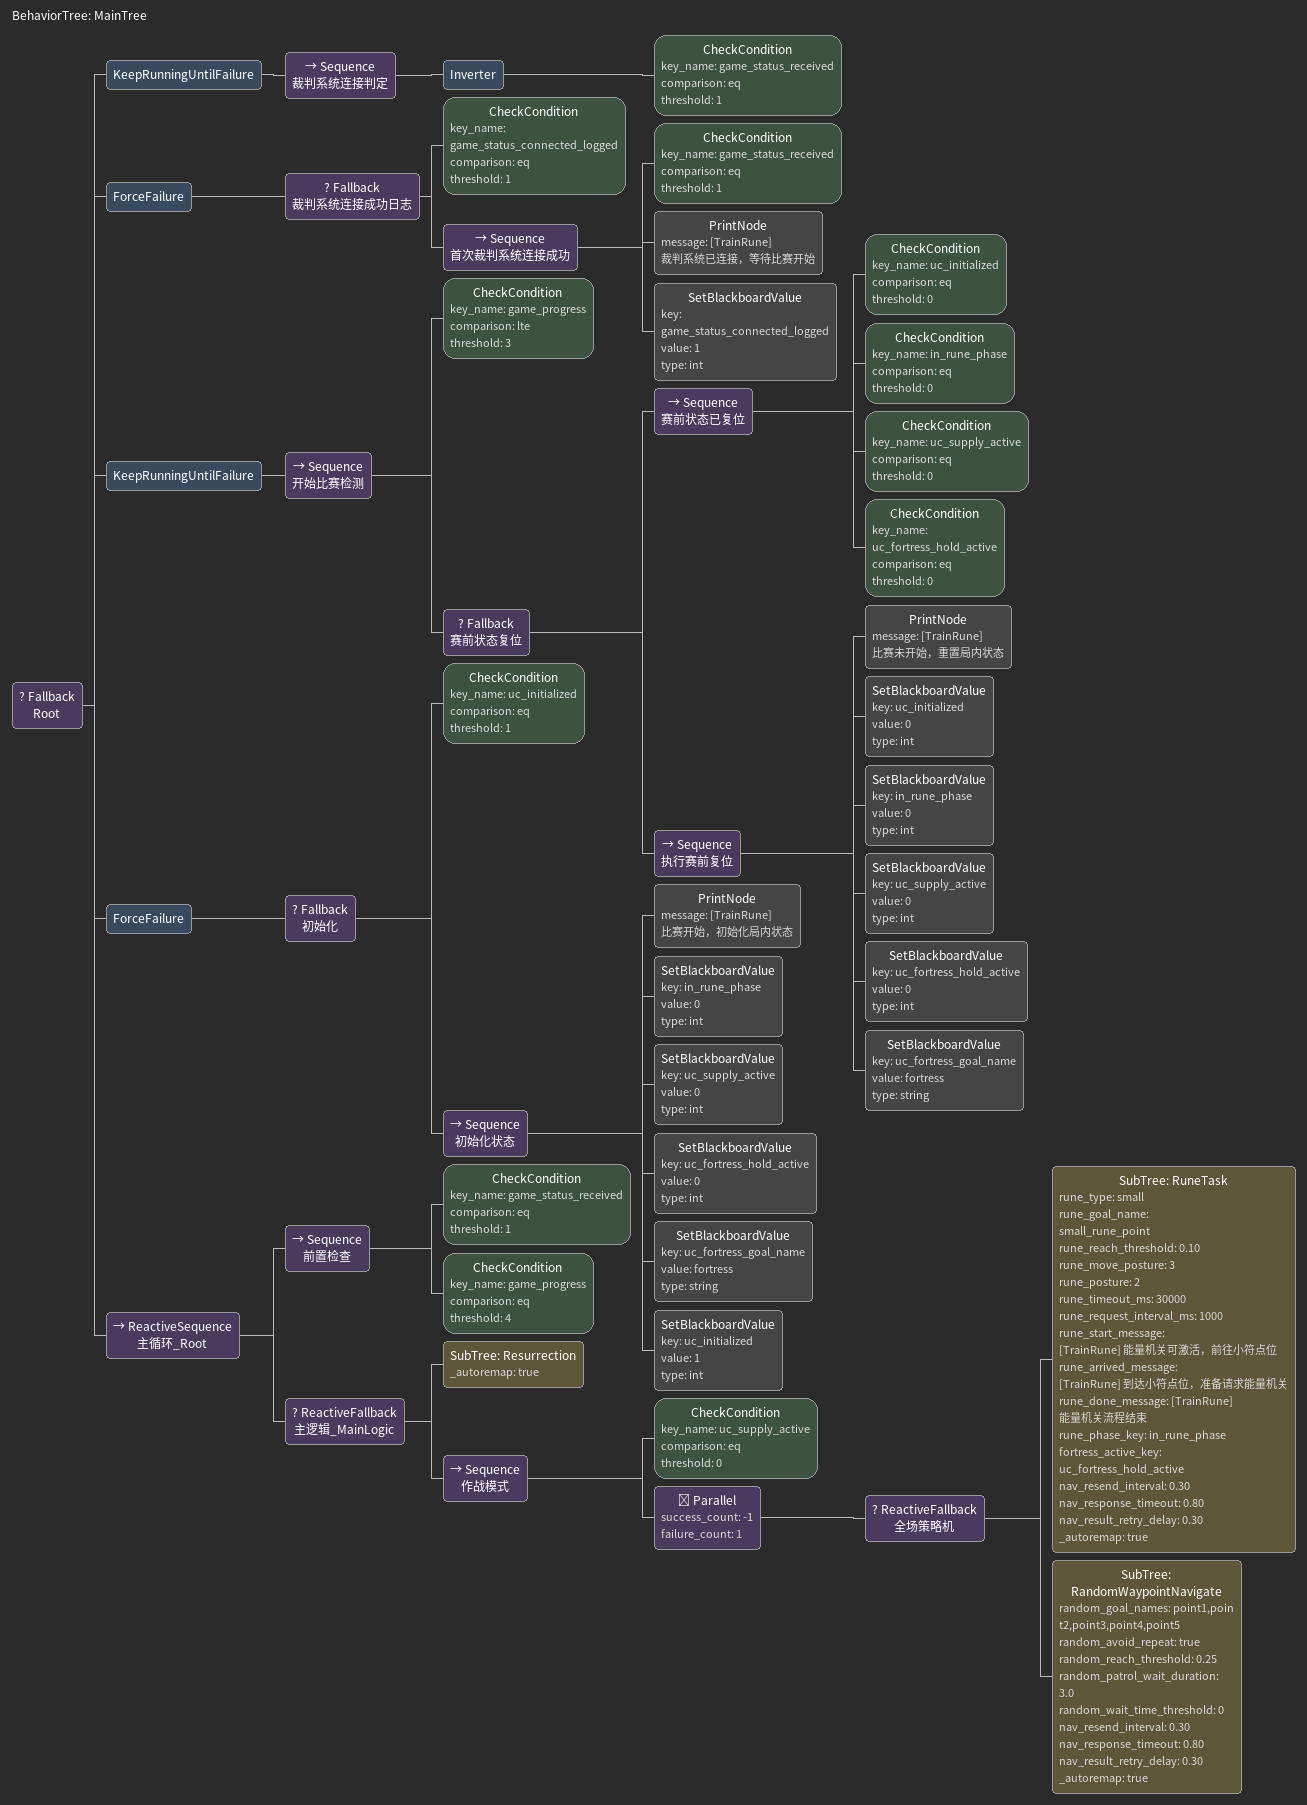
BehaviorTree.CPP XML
<?xml version="1.0" encoding="UTF-8"?>
<root BTCPP_format="4"
      main_tree_to_execute="MainTree">
  <BehaviorTree ID="MainTree">
    <Fallback name="Root">
      <KeepRunningUntilFailure>
        <Sequence name="裁判系统连接判定">
          <Inverter>
            <CheckCondition key_name="game_status_received"
                            comparison="eq"
                            threshold="1"/>
          </Inverter>
        </Sequence>
      </KeepRunningUntilFailure>

      <ForceFailure>
        <Fallback name="裁判系统连接成功日志">
          <CheckCondition key_name="game_status_connected_logged"
                          comparison="eq"
                          threshold="1"/>
          <Sequence name="首次裁判系统连接成功">
            <CheckCondition key_name="game_status_received"
                            comparison="eq"
                            threshold="1"/>
            <PrintNode message="[TrainRune] 裁判系统已连接，等待比赛开始"/>
            <SetBlackboardValue key="game_status_connected_logged"
                                value="1"
                                type="int"/>
          </Sequence>
        </Fallback>
      </ForceFailure>

      <KeepRunningUntilFailure>
        <Sequence name="开始比赛检测">
          <CheckCondition key_name="game_progress"
                          comparison="lte"
                          threshold="3"/>
          <Fallback name="赛前状态复位">
            <Sequence name="赛前状态已复位">
              <CheckCondition key_name="uc_initialized"
                              comparison="eq"
                              threshold="0"/>
              <CheckCondition key_name="in_rune_phase"
                              comparison="eq"
                              threshold="0"/>
              <CheckCondition key_name="uc_supply_active"
                              comparison="eq"
                              threshold="0"/>
              <CheckCondition key_name="uc_fortress_hold_active"
                              comparison="eq"
                              threshold="0"/>
            </Sequence>
            <Sequence name="执行赛前复位">
              <PrintNode message="[TrainRune] 比赛未开始，重置局内状态"/>
              <SetBlackboardValue key="uc_initialized"
                                  value="0"
                                  type="int"/>
              <SetBlackboardValue key="in_rune_phase"
                                  value="0"
                                  type="int"/>
              <SetBlackboardValue key="uc_supply_active"
                                  value="0"
                                  type="int"/>
              <SetBlackboardValue key="uc_fortress_hold_active"
                                  value="0"
                                  type="int"/>
              <SetBlackboardValue key="uc_fortress_goal_name"
                                  value="fortress"
                                  type="string"/>
            </Sequence>
          </Fallback>
        </Sequence>
      </KeepRunningUntilFailure>

      <ForceFailure>
        <Fallback name="初始化">
          <CheckCondition key_name="uc_initialized"
                          comparison="eq"
                          threshold="1"/>
          <Sequence name="初始化状态">
            <PrintNode message="[TrainRune] 比赛开始，初始化局内状态"/>
            <SetBlackboardValue key="in_rune_phase"
                                value="0"
                                type="int"/>
            <SetBlackboardValue key="uc_supply_active"
                                value="0"
                                type="int"/>
            <SetBlackboardValue key="uc_fortress_hold_active"
                                value="0"
                                type="int"/>
            <SetBlackboardValue key="uc_fortress_goal_name"
                                value="fortress"
                                type="string"/>
            <SetBlackboardValue key="uc_initialized"
                                value="1"
                                type="int"/>
          </Sequence>
        </Fallback>
      </ForceFailure>

      <ReactiveSequence name="主循环_Root">
        <Sequence name="前置检查">
          <CheckCondition key_name="game_status_received"
                          comparison="eq"
                          threshold="1"/>
          <CheckCondition key_name="game_progress"
                          comparison="eq"
                          threshold="4"/>
        </Sequence>

        <ReactiveFallback name="主逻辑_MainLogic">
          <SubTree ID="Resurrection"
                   _autoremap="true"/>

          <Sequence name="作战模式">
            <CheckCondition key_name="uc_supply_active"
                            comparison="eq"
                            threshold="0"/>
            <Parallel success_count="-1"
                      failure_count="1">
              <ReactiveFallback name="全场策略机">
                <SubTree ID="RuneTask"
                         rune_type="small"
                         rune_goal_name="small_rune_point"
                         rune_reach_threshold="0.10"
                         rune_move_posture="3"
                         rune_posture="2"
                         rune_timeout_ms="30000"
                         rune_request_interval_ms="1000"
                         rune_start_message="[TrainRune] 能量机关可激活，前往小符点位"
                         rune_arrived_message="[TrainRune] 到达小符点位，准备请求能量机关"
                         rune_done_message="[TrainRune] 能量机关流程结束"
                         rune_phase_key="in_rune_phase"
                         fortress_active_key="uc_fortress_hold_active"
                         nav_resend_interval="0.30"
                         nav_response_timeout="0.80"
                         nav_result_retry_delay="0.30"
                         _autoremap="true"/>

                <SubTree ID="RandomWaypointNavigate"
                         random_goal_names="point1,point2,point3,point4,point5"
                         random_avoid_repeat="true"
                         random_reach_threshold="0.25"
                         random_patrol_wait_duration="3.0"
                         random_wait_time_threshold="0"
                         nav_resend_interval="0.30"
                         nav_response_timeout="0.80"
                         nav_result_retry_delay="0.30"
                         _autoremap="true"/>
              </ReactiveFallback>
            </Parallel>
          </Sequence>
        </ReactiveFallback>
      </ReactiveSequence>
    </Fallback>
  </BehaviorTree>

</root>
